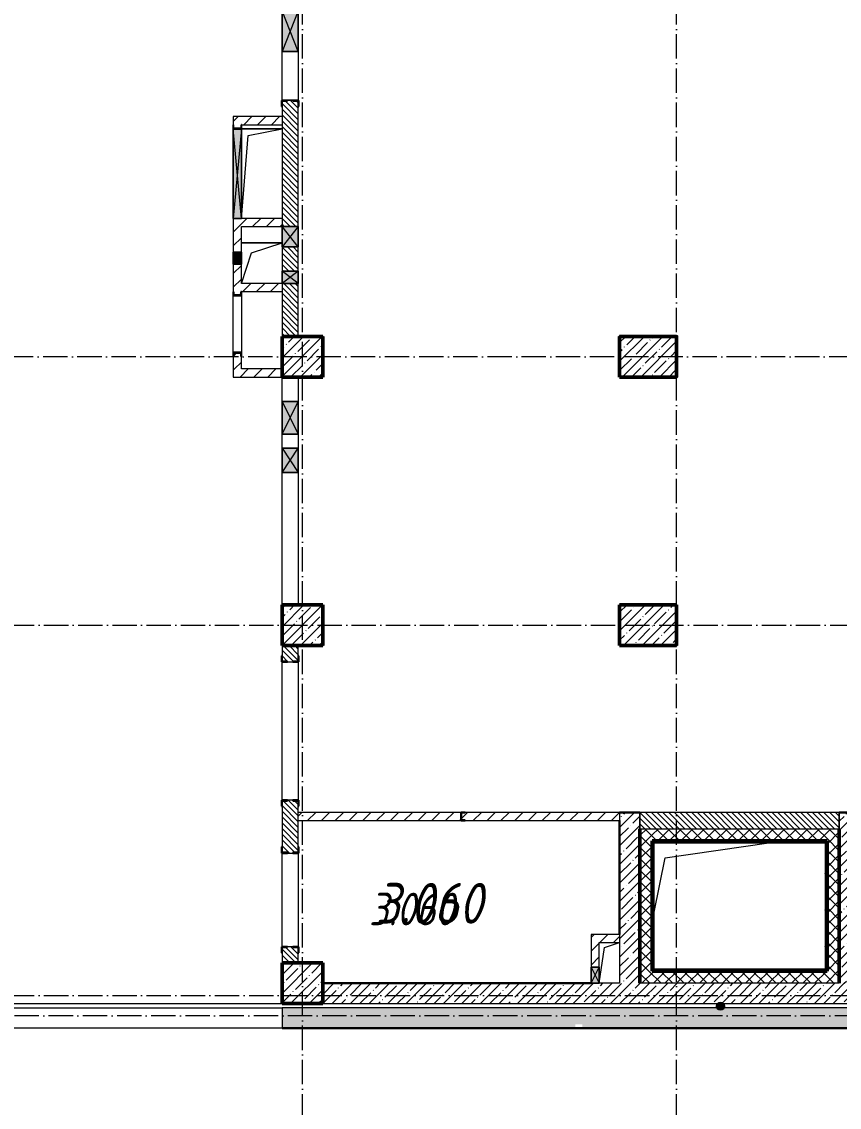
# Model space of a CAD drawing. Header units: millimetres. Extents: x -213536 to 1564669, y -45299 to 942238.
# Drawn here: x 556121 to 566171, y 294539 to 307879 of the extents above; entities that cross this region are included whole.
import ezdxf

# ---------------------------------------------------------------- set-up
doc = ezdxf.new("R2010")
doc.units = ezdxf.units.MM
doc.linetypes.add('50_200_ШТРИХ_1Т_ш5_п1_п1_', pattern=[700, 500, -100, 0, -100])
for name, color, linetype, lineweight in [('3) ЖБ 4м', 3, 'Continuous', 30), ('A-DETL-GENF-OTLN', 7, 'Continuous', 9), ('A-FLOR-____-OTLN', 7, 'Continuous', 9), ('A-GENM-____-MCUT', 7, 'Continuous', 25), ('A-GENM-____-OTLN', 7, 'Continuous', 9), ('A-GENM-____-OTLN-1', 7, 'Continuous', 25), ('A-GLAZ-____-OTLN', 7, 'Continuous', 9), ('A-WALL-____-MCUT-1', 7, 'Continuous', 9), ('A-WALL-____-MCUT-2', 7, 'Continuous', 50), ('A-WALL-____-MCUT-3', 7, 'Continuous', 9), ('A-WALL-____-OTLN', 7, 'Continuous', 9), ('A-WALL-____-PATT-1', 7, 'Continuous', 9), ('A-WALL-FNSH-MCUT-1', 7, 'Continuous', 9), ('G-____-____-TEXT', 7, 'Continuous', 9), ('I-WALL-____-OTLN', 7, 'Continuous', 9), ('S-COLS-____-MCUT', 7, 'Continuous', 50), ('S-COLS-____-OTLN', 7, 'Continuous', 9), ('S-GRID-____-OTLN-1', 7, '50_200_ШТРИХ_1Т_ш5_п1_п1_', 9), ('Марки помещений', 7, 'Continuous', 9)]:
    doc.layers.add(name, color=color, linetype=linetype, lineweight=lineweight)
doc.layers.add('A-WALL-____-PATT-2', color=7, linetype='Continuous', lineweight=9, true_color=0x787878)
doc.styles.add('ISOCPEUR_I_2', font='isocpeui.ttf', dxfattribs={"width": 0.85, "height": 2.3})
pattern_1 = [(135, (549721.475, 286281.11), (-35.35534, -35.35534), [])]
pattern_2 = [(45, (549721.47, 286281.11), (-114.04925, 114.04925), []), (45, (549835.52, 286281.11), (-114.04925, 114.04925), [201.612, -40.322, 3.353, -36.97])]
pattern_3 = [(0, (549721.475, 286281.11), (81.28, 20.32), [3.353, -57.607, 3.353, -57.607, -325.12]), (0, (549721.475, 286281.11), (81.28, 20.32), [-121.92, 3.353, -118.567, 3.353, -57.607, -142.24]), (0, (549721.475, 286281.11), (81.28, 20.32), [-304.8, 3.353, -37.287, 3.353, -98.247]), (120, (549751.955, 286291.27), (-58.237636, 60.230545), [3.353, -57.607, 3.353, -57.607, -325.12]), (120, (549751.955, 286291.27), (-58.237636, 60.230545), [-121.92, 3.353, -118.567, 3.353, -57.607, -142.24]), (120, (549751.955, 286291.27), (-58.237636, 60.230545), [-304.8, 3.353, -37.287, 3.353, -98.247]), (240, (549762.115, 286331.91), (-23.042364, -80.550545), [3.353, -57.607, 3.353, -57.607, -325.12]), (240, (549762.115, 286331.91), (-23.042364, -80.550545), [-121.92, 3.353, -118.567, 3.353, -57.607, -142.24]), (240, (549762.115, 286331.91), (-23.042364, -80.550545), [-304.8, 3.353, -37.287, 3.353, -98.247])]
pattern_4 = [(45, (549721.47, 286281.11), (-70.7107, 70.7107), []), (135, (549721.47, 286281.11), (-70.7107, -70.7107), [])]
pattern_5 = [(45, (549721.47, 286281.11), (-84.8528, 84.8528), [])]

# ---------------------------------------------------------------- blocks, each defined once
blk = doc.blocks.new('BSC_Колонна _Прямоугольная - 500х500-V122-АР1_План отверстий 3 этажа в осях 1-64_А-ГГ')
at = {"layer": 'S-COLS-____-OTLN'}
h = blk.add_hatch(dxfattribs=at)
h.set_pattern_fill('FP_145', color=256, style=0, pattern_type=2)
h.set_pattern_definition([(45, (-9850, -9781.04), (-114.0493, 114.0493), []), (45, (-9735.95, -9781.04), (-114.0493, 114.0493), [201.613, -40.323, 3.353, -36.97])])
h.paths.add_polyline_path([(-250, -250), (250, -250), (250, 250), (-250, 250)], flags=0)
at = {"layer": 'S-COLS-____-MCUT'}
for p, q in [((250, 250), (-250, 250)), ((-250, 250), (-250, -250)), ((250, -250), (250, 250)), ((-250, -250), (250, -250))]:
    blk.add_line(p, q, dxfattribs=at)
blk = doc.blocks.new('BSC_Колонна _Прямоугольная - 500х500-V124-АР1_План отверстий 3 этажа в осях 1-64_А-ГГ')
at = {"layer": 'S-COLS-____-OTLN'}
h = blk.add_hatch(dxfattribs=at)
h.set_pattern_fill('FP_147', color=256, style=0, pattern_type=2)
h.set_pattern_definition([(45, (-9850, -17481.04), (-114.0493, 114.0493), []), (45, (-9735.95, -17481.04), (-114.0493, 114.0493), [201.613, -40.323, 3.353, -36.97])])
h.paths.add_polyline_path([(-250, -250), (250, -250), (250, 250), (-250, 250)], flags=0)
at = {"layer": 'S-COLS-____-MCUT'}
for p, q in [((250, 250), (-250, 250)), ((-250, 250), (-250, -250)), ((250, -250), (250, 250)), ((-250, -250), (250, -250))]:
    blk.add_line(p, q, dxfattribs=at)
blk = doc.blocks.new('BSC_Колонна _Прямоугольная - 500х700-V129-АР1_План отверстий 3 этажа в осях 1-64_А-ГГ')
at = {"layer": 'S-COLS-____-OTLN'}
h = blk.add_hatch(dxfattribs=at)
h.set_pattern_fill('FP_152', color=256, style=0, pattern_type=2)
h.set_pattern_definition([(315, (-17481.04, 14100), (114.0493, 114.0493), []), (315, (-17481.04, 13985.95), (114.0493, 114.0493), [201.612, -40.322, 3.353, -36.97])])
h.paths.add_polyline_path([(-250, 350), (-250, -350), (250, -350), (250, 350)], flags=0)
at = {"layer": 'S-COLS-____-MCUT'}
for p, q in [((250, 350), (-250, 350)), ((-250, 350), (-250, -350)), ((250, -350), (250, 350)), ((-250, -350), (250, -350))]:
    blk.add_line(p, q, dxfattribs=at)
blk = doc.blocks.new('BSC_Колонна _Прямоугольная - 500х700-V153-АР1_План отверстий 3 этажа в осях 1-64_А-ГГ')
at = {"layer": 'S-COLS-____-OTLN'}
h = blk.add_hatch(dxfattribs=at)
h.set_pattern_fill('FP_176', color=256, style=0, pattern_type=2)
h.set_pattern_definition([(315, (-14181.04, 14100), (114.0493, 114.0493), []), (315, (-14181.04, 13985.95), (114.0493, 114.0493), [201.612, -40.322, 3.353, -36.97])])
h.paths.add_polyline_path([(-250, 350), (-250, -350), (250, -350), (250, 350)], flags=0)
at = {"layer": 'S-COLS-____-MCUT'}
for p, q in [((250, 350), (-250, 350)), ((-250, 350), (-250, -350)), ((250, -350), (250, 350)), ((-250, -350), (250, -350))]:
    blk.add_line(p, q, dxfattribs=at)
blk = doc.blocks.new('АР_Перемычка - АР_Перемычка-28704962-АР1_План отверстий 3 этажа в осях 1-64_А-ГГ')
at = {"layer": 'A-GENM-____-OTLN'}
blk.add_line((-350, -100), (-342, -100), dxfattribs=at)
blk = doc.blocks.new('154_Фахверк_СКБ_Швеллер - Тип_100_3960-28318856-АР1_План отверстий 3 этажа в осях 1-64_А-ГГ')
at = {"layer": 'A-GENM-____-MCUT'}
for p, q in [((175, 50), (125, 50)), ((125, 50), (125, -50)), ((128, 47), (175, 47)), ((128, -47), (128, 47)), ((175, 47), (175, 50)), ((125, -50), (175, -50)), ((175, -47), (128, -47)), ((175, -50), (175, -47))]:
    blk.add_line(p, q, dxfattribs=at)
blk = doc.blocks.new('154_Стойка_СКБ_Уголок - СМ-2180_200-28268025-АР1_План отверстий 3 этажа в осях 1-64_А-ГГ')
at = {"layer": 'A-GENM-____-MCUT'}
for p, q in [((125, 156), (125, 81)), ((200, 156), (125, 156)), ((131, 81), (131, 150)), ((131, 150), (200, 150)), ((200, 150), (200, 156)), ((125, 81), (131, 81)), ((131, 19), (125, 19)), ((125, 19), (125, -56)), ((131, -50), (131, 19)), ((125, -56), (200, -56)), ((200, -50), (131, -50)), ((200, -56), (200, -50))]:
    blk.add_line(p, q, dxfattribs=at)
blk = doc.blocks.new('Фахверк_СКБ_Уголок - 200_3550_зеркало-28264001-АР1_План отверстий 3 этажа в осях 1-64_А-ГГ')
at = {"layer": 'A-GENM-____-MCUT'}
for p, q in [((200, 156), (125, 156)), ((125, 156), (125, 81)), ((131, 81), (131, 150)), ((131, 150), (200, 150)), ((200, 150), (200, 156)), ((125, 81), (131, 81)), ((131, 19), (125, 19)), ((125, 19), (125, -56)), ((131, -50), (131, 19)), ((125, -56), (200, -56)), ((200, -50), (131, -50)), ((200, -56), (200, -50))]:
    blk.add_line(p, q, dxfattribs=at)
blk = doc.blocks.new('154_Стойка_СКБ_Уголок - СМ-2480_200-28346303-АР1_План отверстий 3 этажа в осях 1-64_А-ГГ')
at = {"layer": 'A-GENM-____-MCUT'}
for p, q in [((125, 156), (125, 81)), ((200, 156), (125, 156)), ((131, 81), (131, 150)), ((131, 150), (200, 150)), ((200, 150), (200, 156)), ((125, 81), (131, 81)), ((131, 19), (125, 19)), ((125, 19), (125, -56)), ((131, -50), (131, 19)), ((125, -56), (200, -56)), ((200, -50), (131, -50)), ((200, -56), (200, -50))]:
    blk.add_line(p, q, dxfattribs=at)
blk = doc.blocks.new('Стойка_Влож_Полоса боковая - Полоса-28213942-АР1_План отверстий 3 этажа в осях 1-64_А-ГГ')
at = {"layer": 'A-GENM-____-OTLN'}
for p, q in [((-5, 60), (0, 60)), ((-5, -60), (-5, 60)), ((0, 31), (0, -31)), ((0, -60), (-5, -60))]:
    blk.add_line(p, q, dxfattribs=at)
blk = doc.blocks.new('AR_Отверстие прямоугольное _в плите_ - AR_Отверстие прямоугольное _в плите_-30552514-АР1_План отверстий 3 этажа в осях 1-64_А-ГГ')
at = {"layer": 'A-GENM-____-OTLN'}
for p, q in [((-917, 617), (357, 800)), ((-1050, -50), (-917, 617))]:
    blk.add_line(p, q, dxfattribs=at)
blk = doc.blocks.new('AR_Отверстие прямоугольное _в плите_ - AR_Отверстие прямоугольное _в плите_-V198-АР1_План отверстий 3 этажа в осях 1-64_А-ГГ')
at = {"layer": 'A-GENM-____-OTLN'}
for p, q in [((-125, -250), (-63, 188)), ((-63, 188), (125, 250))]:
    blk.add_line(p, q, dxfattribs=at)
blk = doc.blocks.new('AR_Отверстие прямоугольное _в плите_ - AR_Отверстие прямоугольное _в плите_-V199-АР1_План отверстий 3 этажа в осях 1-64_А-ГГ')
at = {"layer": 'A-GENM-____-OTLN'}
for p, q in [((250, 250), (-250, 250)), ((-125, 125), (250, 250)), ((-250, -250), (-125, 125))]:
    blk.add_line(p, q, dxfattribs=at)
blk = doc.blocks.new('AR_Отверстие прямоугольное _в плите_ - AR_Отверстие прямоугольное _в плите_-30552711-АР1_План отверстий 3 этажа в осях 1-64_А-ГГ')
at = {"layer": 'A-GENM-____-OTLN'}
for p, q in [((250, 550), (-250, 550)), ((-167, 467), (250, 550)), ((-250, -550), (-167, 467))]:
    blk.add_line(p, q, dxfattribs=at)
blk = doc.blocks.new('154_Стойка_СКБ_Швеллер - СМ-2180_100-28318692-АР1_План отверстий 3 этажа в осях 1-64_А-ГГ')
at = {"layer": 'A-GENM-____-MCUT'}
for p, q in [((171, 50), (125, 50)), ((125, 50), (125, -50)), ((129.5, 42.4), (171, 42.4)), ((129.5, -42.4), (129.5, 42.4)), ((171, 42.4), (171, 50)), ((125, -50), (171, -50)), ((171, -42.4), (129.5, -42.4)), ((171, -50), (171, -42.4))]:
    blk.add_line(p, q, dxfattribs=at)
blk = doc.blocks.new('AR_Отверстие прямоугольное _в стене__БезПР - AR_Отверстие прямоугольное _в стене__БезПР-36427964-АР1_План отверстий 3 этажа в осях 1-64_А-ГГ')
at = {"layer": 'A-GLAZ-____-OTLN'}
blk.add_hatch(color=256, dxfattribs=at).paths.add_polyline_path([(-150, -100), (150, -100), (150, 100), (-150, 100)], flags=0)
at = {"layer": 'A-DETL-GENF-OTLN'}
for p, q in [((-150, -100), (-150, 100)), ((-150, 100), (150, 100)), ((150, 100), (-150, -100)), ((-150, 100), (150, -100)), ((150, 100), (-150, 100)), ((-150, 100), (-150, -100)), ((150, 100), (150, -100)), ((150, -100), (150, 100)), ((150, -100), (-150, -100)), ((-150, -100), (150, -100))]:
    blk.add_line(p, q, dxfattribs=at)
at = {"layer": 'A-GLAZ-____-OTLN'}
blk.add_line((150, 100), (-150, 100), dxfattribs=at)
blk = doc.blocks.new('AR_Отверстие прямоугольное _в стене_ - AR_Отверстие прямоугольное _в стене__ОВ-36943067-АР1_План отверстий 3 этажа в осях 1-64_А-ГГ')
at = {"layer": 'A-GLAZ-____-OTLN'}
blk.add_hatch(color=256, dxfattribs=at).paths.add_polyline_path([(-550, -50), (550, -50), (550, 50), (-550, 50), (-550, -47)], flags=0)
at = {"layer": 'A-DETL-GENF-OTLN'}
for p, q in [((-550, 50), (550, 50)), ((550, 50), (-550, -50)), ((-550, 50), (550, -50)), ((550, 50), (-550, 50)), ((550, 50), (550, -50)), ((550, -50), (550, 50)), ((550, -50), (-550, -50)), ((-550, -50), (550, -50))]:
    blk.add_line(p, q, dxfattribs=at)
blk = doc.blocks.new('AR_Отверстие прямоугольное _в стене__БезПР - AR_Отверстие прямоугольное _в стене__БезПР-36992797-АР1_План отверстий 3 этажа в осях 1-64_А-ГГ')
at = {"layer": 'A-GLAZ-____-OTLN'}
blk.add_hatch(color=256, dxfattribs=at).paths.add_polyline_path([(-200, -100), (200, -100), (200, 100), (-200, 100)], flags=0)
at = {"layer": 'A-DETL-GENF-OTLN'}
for p, q in [((-200, -100), (-200, 100)), ((-200, 100), (200, 100)), ((200, 100), (-200, -100)), ((-200, 100), (200, -100)), ((200, 100), (-200, 100)), ((-200, 100), (-200, -100)), ((200, 100), (200, -100)), ((200, -100), (200, 100)), ((200, -100), (-200, -100)), ((-200, -100), (200, -100))]:
    blk.add_line(p, q, dxfattribs=at)
at = {"layer": 'A-GLAZ-____-OTLN'}
blk.add_line((200, 100), (-200, 100), dxfattribs=at)
blk = doc.blocks.new('AR_Отверстие прямоугольное _в стене__БезПР - AR_Отверстие прямоугольное _в стене__БезПР-36427847-АР1_План отверстий 3 этажа в осях 1-64_А-ГГ')
at = {"layer": 'A-GLAZ-____-OTLN'}
blk.add_hatch(color=256, dxfattribs=at).paths.add_polyline_path([(250, 100), (-250, 100), (-250, -100), (250, -100)], flags=0)
at = {"layer": 'A-DETL-GENF-OTLN'}
for p, q in [((-250, -100), (-250, 100)), ((-250, 100), (250, 100)), ((250, 100), (-250, -100)), ((-250, 100), (250, -100)), ((250, 100), (-250, 100)), ((-250, 100), (-250, -100)), ((250, 100), (250, -100)), ((250, -100), (250, 100)), ((250, -100), (-250, -100)), ((-250, -100), (250, -100))]:
    blk.add_line(p, q, dxfattribs=at)
at = {"layer": 'A-GLAZ-____-OTLN'}
blk.add_line((250, 100), (-250, 100), dxfattribs=at)
blk = doc.blocks.new('AR_Отверстие прямоугольное _в стене__БезПР - AR_Отверстие прямоугольное _в стене__БезПР-36899627-АР1_План отверстий 3 этажа в осях 1-64_А-ГГ')
at = {"layer": 'A-GLAZ-____-OTLN'}
blk.add_hatch(color=256, dxfattribs=at).paths.add_polyline_path([(-100, -50), (100, -50), (100, 50), (-100, 50)], flags=0)
at = {"layer": 'A-DETL-GENF-OTLN'}
for p, q in [((-100, -50), (-100, 50)), ((-100, 50), (100, 50)), ((100, 50), (-100, -50)), ((-100, 50), (100, -50)), ((100, 50), (-100, 50)), ((-100, 50), (-100, -50)), ((100, 50), (100, -50)), ((100, -50), (100, 50)), ((100, -50), (-100, -50)), ((-100, -50), (100, -50))]:
    blk.add_line(p, q, dxfattribs=at)
at = {"layer": 'A-GLAZ-____-OTLN'}
blk.add_line((100, 50), (-100, 50), dxfattribs=at)
blk = doc.blocks.new('AR_Отверстие прямоугольное _в стене__БезПР - AR_Отверстие прямоугольное _в стене__БезПР-36427593-АР1_План отверстий 3 этажа в осях 1-64_А-ГГ')
at = {"layer": 'A-GLAZ-____-OTLN'}
blk.add_hatch(color=256, dxfattribs=at).paths.add_polyline_path([(75, 100), (-75, 100), (-75, -100), (75, -100)], flags=0)
at = {"layer": 'A-DETL-GENF-OTLN'}
for p, q in [((-75, -100), (-75, 100)), ((-75, 100), (75, 100)), ((75, 100), (-75, -100)), ((-75, 100), (75, -100)), ((75, 100), (-75, 100)), ((-75, 100), (-75, -100)), ((75, 100), (75, -100)), ((75, -100), (75, 100)), ((75, -100), (-75, -100)), ((-75, -100), (75, -100))]:
    blk.add_line(p, q, dxfattribs=at)
blk = doc.blocks.new('AR_Отверстие прямоугольное _в стене__БезПР - AR_Отверстие прямоугольное _в стене__БезПР-36428168-АР1_План отверстий 3 этажа в осях 1-64_А-ГГ')
at = {"layer": 'A-GLAZ-____-OTLN'}
blk.add_hatch(color=256, dxfattribs=at).paths.add_polyline_path([(75, -50), (75, 50), (-75, 50), (-75, -50)], flags=0)
at = {"layer": 'A-DETL-GENF-OTLN'}
for p, q in [((-75, -50), (-75, 50)), ((-75, 50), (75, 50)), ((75, 50), (-75, -50)), ((-75, 50), (75, -50)), ((75, 50), (-75, 50)), ((-75, 50), (-75, -50)), ((75, 50), (75, -50)), ((75, -50), (75, 50)), ((75, -50), (-75, -50)), ((-75, -50), (75, -50))]:
    blk.add_line(p, q, dxfattribs=at)
blk = doc.blocks.new('AR_Отверстие прямоугольное _в стене__БезПР - AR_Отверстие прямоугольное _в стене__БезПР-36899716-АР1_План отверстий 3 этажа в осях 1-64_А-ГГ')
at = {"layer": 'A-GLAZ-____-OTLN'}
blk.add_hatch(color=256, dxfattribs=at).paths.add_polyline_path([(125, 100), (-125, 100), (-125, -100), (125, -100)], flags=0)
at = {"layer": 'A-DETL-GENF-OTLN'}
for p, q in [((-125, -100), (-125, 100)), ((-125, 100), (125, 100)), ((125, 100), (-125, -100)), ((-125, 100), (125, -100)), ((125, 100), (-125, 100)), ((-125, 100), (-125, -100)), ((125, 100), (125, -100)), ((125, -100), (125, 100)), ((125, -100), (-125, -100)), ((-125, -100), (125, -100))]:
    blk.add_line(p, q, dxfattribs=at)
blk = doc.blocks.new('154_Фахверк_СКБ_Швеллер - Тип_100_3960_зеркало-36793856-АР1_План отверстий 3 этажа в осях 1-64_А-ГГ')
at = {"layer": 'A-GENM-____-MCUT'}
for p, q in [((175, 50), (125, 50)), ((125, 50), (125, -50)), ((128, 47), (175, 47)), ((128, -47), (128, 47)), ((175, 47), (175, 50)), ((125, -50), (175, -50)), ((175, -47), (128, -47)), ((175, -50), (175, -47))]:
    blk.add_line(p, q, dxfattribs=at)

msp = doc.modelspace()

# ---------------------------------------------------------------- hatches: boundary and pattern name
at = {"layer": 'A-WALL-____-PATT-1'}
h = msp.add_hatch(dxfattribs=at)
h.set_pattern_fill('FP_6', color=256, style=0, pattern_type=2)
h.set_pattern_definition(pattern_1)
h.paths.add_polyline_path([(559521.5, 304012.2), (559521.5, 304662.2), (559321.5, 304662.2), (559321.5, 304012.2)], flags=0)
h.paths.add_polyline_path([(559466.3, 304812.2), (559521.5, 304812.2), (559521.5, 305112.2), (559321.5, 305112.2), (559321.5, 304812.2)], flags=0)
h.paths.add_polyline_path([(559521.5, 305362.2), (559521.5, 306906.2), (559452.5, 306906.2), (559452.5, 306912.2), (559390.5, 306912.2), (559390.5, 306906.2), (559321.5, 306906.2), (559321.5, 305362.2), (559428.4, 305362.2)], flags=0)
h.paths.add_polyline_path([(559390.5, 308612.2), (559452.5, 308612.2), (559452.5, 308618.2), (559521.5, 308618.2), (559521.5, 308812.2), (559321.5, 308812.2), (559321.5, 308618.2), (559390.5, 308618.2)], flags=0)
h = msp.add_hatch(dxfattribs=at)
h.set_pattern_fill('FP_4', color=256, style=0, pattern_type=2)
h.set_pattern_definition(pattern_5)
h.paths.add_polyline_path([(558821.5, 303612.2), (558821.5, 303766.2), (558813.9, 303766.2), (558813.9, 303807.7), (558729.1, 303807.7), (558729.1, 303766.2), (558721.5, 303766.2), (558721.5, 303612.2), (558813.9, 303612.2)], flags=0)
h.paths.add_polyline_path([(558729.1, 304516.7), (558813.9, 304516.7), (558813.9, 304558.2), (558821.5, 304558.2), (558821.5, 304897.2), (558721.5, 304897.2), (558721.5, 304558.2), (558729.1, 304558.2), (558729.1, 304523.6)], flags=0)
h.paths.add_polyline_path([(558777.8, 305047.2), (558821.5, 305047.2), (558821.5, 305462.2), (558721.5, 305462.2), (558721.5, 305047.2)], flags=0)
h.paths.add_polyline_path([(558733.2, 306565.2), (558818.5, 306565.2), (558818.5, 306612.2), (558821.5, 306612.2), (558821.5, 306712.2), (558721.5, 306712.2), (558721.5, 306612.2), (558724.5, 306612.2), (558724.5, 306565.2)], flags=0)
h = msp.add_hatch(dxfattribs=at)
h.set_pattern_fill('FP_4', color=256, style=0, pattern_type=2)
h.set_pattern_definition(pattern_5)
h.paths.add_polyline_path([(558821.5, 306612.2), (559321.5, 306612.2), (559321.5, 306712.2), (558821.5, 306712.2)], flags=0)
h = msp.add_hatch(dxfattribs=at)
h.set_pattern_fill('FP_4', color=256, style=0, pattern_type=2)
h.set_pattern_definition(pattern_5)
h.paths.add_polyline_path([(558821.5, 305362.2), (559321.5, 305362.2), (559321.5, 305462.2), (558821.5, 305462.2)], flags=0)
h = msp.add_hatch(dxfattribs=at)
h.set_pattern_fill('FP_4', color=256, style=0, pattern_type=2)
h.set_pattern_definition(pattern_5)
h.paths.add_polyline_path([(559321.5, 304562.2), (559321.5, 304662.2), (558821.5, 304662.2), (558821.5, 304562.2)], flags=0)
h = msp.add_hatch(dxfattribs=at)
h.set_pattern_fill('FP_4', color=256, style=0, pattern_type=2)
h.set_pattern_definition(pattern_5)
h.paths.add_polyline_path([(559321.5, 303512.2), (559321.5, 303612.2), (558721.5, 303612.2), (558721.5, 303512.2)], flags=0)
h = msp.add_hatch(dxfattribs=at)
h.set_pattern_fill('FP_6', color=256, style=0, pattern_type=2)
h.set_pattern_definition(pattern_1)
h.paths.add_polyline_path([(559390.5, 296312.2), (559521.5, 296312.2), (559521.5, 296506.2), (559452.5, 296506.2), (559452.5, 296512.2), (559390.5, 296512.2), (559390.5, 296506.2), (559321.5, 296506.2), (559321.5, 296312.2)], flags=0)
h.paths.add_polyline_path([(559452.5, 297662.2), (559452.5, 297668.2), (559521.5, 297668.2), (559521.5, 298306.2), (559452.5, 298306.2), (559452.5, 298312.2), (559390.5, 298312.2), (559390.5, 298306.2), (559321.5, 298306.2), (559321.5, 297668.2), (559390.5, 297668.2), (559390.5, 297662.2)], flags=0)
h.paths.add_polyline_path([(559390.5, 300012.2), (559452.5, 300012.2), (559452.5, 300018.2), (559521.5, 300018.2), (559521.5, 300212.2), (559321.5, 300212.2), (559321.5, 300018.2), (559390.5, 300018.2)], flags=0)
h = msp.add_hatch(dxfattribs=at)
h.set_pattern_fill('FP_4', color=256, style=0, pattern_type=2)
h.set_pattern_definition(pattern_5)
h.paths.add_polyline_path([(563471.5, 298062.2), (563471.5, 298162.2), (561571.5, 298162.2), (561571.5, 298159.2), (561524.5, 298159.2), (561524.5, 298065.2), (561571.5, 298065.2), (561571.5, 298062.2)], flags=0)
h.paths.add_polyline_path([(559521.5, 298062.2), (561521.5, 298062.2), (561521.5, 298162.2), (559521.5, 298162.2)], flags=0)
h = msp.add_hatch(dxfattribs=at)
h.set_pattern_fill('FP_38', color=256, style=0, pattern_type=2)
h.set_pattern_definition(pattern_2)
h.paths.add_polyline_path([(563721.5, 296062.2), (563721.5, 298162.2), (563471.5, 298162.2), (563471.5, 296062.2)], flags=0)
h = msp.add_hatch(dxfattribs=at)
h.set_pattern_fill('FP_6', color=256, style=0, pattern_type=2)
h.set_pattern_definition(pattern_1)
h.paths.add_polyline_path([(566171.5, 297962.2), (566171.5, 298162.2), (563721.5, 298162.2), (563721.5, 297962.2), (563847.5, 297962.2)], flags=0)
h = msp.add_hatch(dxfattribs=at)
h.set_pattern_fill('FP_38', color=256, style=0, pattern_type=2)
h.set_pattern_definition(pattern_2)
h.paths.add_polyline_path([(566421.5, 296062.2), (566421.5, 298162.2), (566171.5, 298162.2), (566171.5, 296062.2)], flags=0)
h = msp.add_hatch(dxfattribs=at)
h.set_pattern_fill('FP_1', color=256, style=0, pattern_type=2)
h.set_pattern_definition(pattern_4)
h.paths.add_polyline_path([(563721.5, 296212.2), (563871.5, 296212.2), (563871.5, 297962.2), (563721.5, 297962.2), (563721.5, 296237.2)], flags=0)
h = msp.add_hatch(dxfattribs=at)
h.set_pattern_fill('FP_1', color=256, style=0, pattern_type=2)
h.set_pattern_definition(pattern_4)
h.paths.add_polyline_path([(563871.5, 297812.2), (566021.5, 297812.2), (566021.5, 297962.2), (563871.5, 297962.2)], flags=0)
h = msp.add_hatch(dxfattribs=at)
h.set_pattern_fill('FP_1', color=256, style=0, pattern_type=2)
h.set_pattern_definition(pattern_4)
h.paths.add_polyline_path([(566021.5, 296062.2), (566171.5, 296062.2), (566171.5, 297962.2), (566021.5, 297962.2), (566021.5, 296212.2)], flags=0)
h = msp.add_hatch(dxfattribs=at)
h.set_pattern_fill('FP_4', color=256, style=0, pattern_type=2)
h.set_pattern_definition(pattern_5)
h.paths.add_polyline_path([(563221.5, 296262.2), (563221.5, 296662.2), (563121.5, 296662.2), (563121.5, 296262.2), (563161.5, 296262.2)], flags=0)
h = msp.add_hatch(dxfattribs=at)
h.set_pattern_fill('FP_4', color=256, style=0, pattern_type=2)
h.set_pattern_definition(pattern_5)
h.paths.add_polyline_path([(563471.5, 296562.2), (563471.5, 296662.2), (563221.5, 296662.2), (563221.5, 296562.2)], flags=0)
h = msp.add_hatch(dxfattribs=at)
h.set_pattern_fill('FP_1', color=256, style=0, pattern_type=2)
h.set_pattern_definition(pattern_4)
h.paths.add_polyline_path([(565996.5, 296062.2), (566021.5, 296062.2), (566021.5, 296212.2), (563721.5, 296212.2), (563721.5, 296062.2), (565615, 296062.2)], flags=0)
h = msp.add_hatch(dxfattribs=at)
h.set_pattern_fill('FP_38', color=256, style=0, pattern_type=2)
h.set_pattern_definition(pattern_2)
h.paths.add_polyline_path([(572571.5, 295812.2), (572571.5, 296062.2), (568471.5, 296062.2), (568471.5, 295812.2), (570917.4, 295812.2)], flags=0)
h.paths.add_polyline_path([(567321.5, 295812.2), (567321.5, 296062.2), (559821.5, 296062.2), (559821.5, 295812.2), (566498.7, 295812.2)], flags=0)
h = msp.add_hatch(dxfattribs=at)
h.set_pattern_fill('FP_38', color=256, style=0, pattern_type=2)
h.set_pattern_definition(pattern_2)
h.paths.add_polyline_path([(572684.8, 295512.2), (573271.5, 295512.2), (573271.5, 295762.2), (568471.5, 295762.2), (568471.5, 295512.2), (570917.4, 295512.2)], flags=0)
h.paths.add_polyline_path([(567321.5, 295512.2), (567321.5, 295762.2), (559321.5, 295762.2), (559321.5, 295512.2), (562926.8, 295512.2), (562926.8, 295557.9), (563013.5, 295557.9), (563013.5, 295512.2), (565615, 295512.2)], flags=0)
h.paths.add_polyline_path([(555321.5, 295512.2), (555321.5, 295762.2), (547771.5, 295762.2), (547771.5, 295512.2), (555010.2, 295512.2)], flags=0)
at = {"layer": 'A-WALL-____-PATT-2'}
h = msp.add_hatch(dxfattribs=at)
h.set_pattern_fill('FP_181', color=256, style=0, pattern_type=2)
h.set_pattern_definition(pattern_3)
h.paths.add_polyline_path([(563871.5, 296237.2), (563896.5, 296237.2), (563896.5, 297812.2), (563871.5, 297812.2), (563871.5, 297335.5)], flags=0)
h = msp.add_hatch(dxfattribs=at)
h.set_pattern_fill('FP_181', color=256, style=0, pattern_type=2)
h.set_pattern_definition(pattern_3)
h.paths.add_polyline_path([(565996.5, 297787.2), (565996.5, 297812.2), (563896.5, 297812.2), (563896.5, 297787.2)], flags=0)
h = msp.add_hatch(dxfattribs=at)
h.set_pattern_fill('FP_181', color=256, style=0, pattern_type=2)
h.set_pattern_definition(pattern_3)
h.paths.add_polyline_path([(565996.5, 296212.2), (566021.5, 296212.2), (566021.5, 297812.2), (565996.5, 297812.2), (565996.5, 296237.2)], flags=0)
h = msp.add_hatch(dxfattribs=at)
h.set_pattern_fill('FP_181', color=256, style=0, pattern_type=2)
h.set_pattern_definition(pattern_3)
h.paths.add_polyline_path([(565996.5, 296212.2), (565996.5, 296237.2), (563871.5, 296237.2), (563871.5, 296212.2), (565615, 296212.2)], flags=0)
at = {"layer": 'G-____-____-TEXT'}
h = msp.add_hatch(color=256, dxfattribs=at)
edge = h.paths.add_edge_path(flags=0)
edge.add_arc((564710.4, 295780.3), 50, 0, 360)
at = {"layer": 'S-COLS-____-OTLN'}
h = msp.add_hatch(dxfattribs=at)
h.set_pattern_fill('FP_38', color=256, style=0, pattern_type=2)
h.set_pattern_definition(pattern_2)
h.paths.add_polyline_path([(559321.5, 300212.2), (559821.5, 300212.2), (559821.5, 300712.2), (559321.5, 300712.2)], flags=0)

# ---------------------------------------------------------------- linework, layer by layer
at = {"layer": '3) ЖБ 4м'}
for points in [[(559571.5, 304012.2), (559821.5, 304012.2), (559821.5, 303512.2), (559521.5, 303512.2)], [(559321.5, 300212.2), (559321.5, 300712.2)], [(559571.5, 300712.2), (559821.5, 300712.2), (559821.5, 300212.2), (559521.5, 300212.2)], [(563471.5, 298162.2), (563721.5, 298162.2)], [(566421.5, 298162.2), (566171.5, 298162.2)], [(563471.5, 296662.2), (563471.5, 298062.2)], [(559321.5, 295812.2), (559321.5, 296312.2)], [(559521.5, 296312.2), (559821.5, 296312.2), (559821.5, 296062.2), (563121.5, 296062.2)], [(559321.5, 295512.2), (575521.5, 295512.2), (575521.5, 295262.2), (576021.5, 295262.2), (576021.5, 295512.2)]]:
    msp.add_lwpolyline(points, dxfattribs=at)
for points in [[(563471.5, 303512.2), (564179.3, 303512.2), (564179.3, 304016.5), (563471.5, 304016.5)], [(563471.5, 300212.2), (564171.5, 300212.2), (564171.5, 300712.2), (563471.5, 300712.2)]]:
    msp.add_lwpolyline(points, close=True, dxfattribs=at)
at = {"layer": 'A-FLOR-____-OTLN'}
for p, q in [((558821.5, 306562.2), (559321.5, 306562.2)), ((558821.5, 305162.2), (559321.5, 305162.2)), ((555321.5, 295812.2), (559321.5, 295812.2))]:
    msp.add_line(p, q, dxfattribs=at)
at = {"layer": 'A-WALL-____-MCUT-1'}
for p, q in [((563471.5, 298162.2), (563471.5, 296062.2)), ((563721.5, 298162.2), (563471.5, 298162.2)), ((563721.5, 296062.2), (563721.5, 298162.2)), ((566171.5, 298162.2), (566171.5, 296062.2)), ((566421.5, 298162.2), (566171.5, 298162.2)), ((563121.5, 296062.2), (559821.5, 296062.2)), ((563471.5, 296062.2), (563221.5, 296062.2)), ((566171.5, 296062.2), (563721.5, 296062.2)), ((567321.5, 295762.2), (559321.5, 295762.2)), ((559321.5, 295762.2), (559321.5, 295512.2)), ((559821.5, 295812.2), (567321.5, 295812.2)), ((559321.5, 295512.2), (562926.8, 295512.2)), ((563013.5, 295512.2), (567321.5, 295512.2))]:
    msp.add_line(p, q, dxfattribs=at)
at = {"layer": 'A-WALL-____-MCUT-2'}
for p, q in [((563721.5, 297962.2), (563721.5, 296062.2)), ((566171.5, 296062.2), (566171.5, 297962.2)), ((563871.5, 297812.2), (563871.5, 296212.2)), ((566021.5, 297812.2), (563871.5, 297812.2)), ((566021.5, 296212.2), (566021.5, 297812.2)), ((563871.5, 296212.2), (566021.5, 296212.2)), ((566171.5, 296062.2), (566171.5, 296062.2))]:
    msp.add_line(p, q, dxfattribs=at)
at = {"layer": 'A-WALL-____-MCUT-3'}
for p, q in [((559321.5, 306837.2), (559321.5, 305362.2)), ((559521.5, 305362.2), (559521.5, 306837.2)), ((559321.5, 305112.2), (559321.5, 304812.2)), ((559521.5, 304812.2), (559521.5, 305112.2)), ((559321.5, 304662.2), (559321.5, 304012.2)), ((559521.5, 304012.2), (559521.5, 304662.2)), ((559321.5, 300212.2), (559321.5, 300087.2)), ((559521.5, 300212.2), (559321.5, 300212.2)), ((559521.5, 300087.2), (559521.5, 300212.2)), ((559390.5, 300012.2), (559452.5, 300012.2)), ((559321.5, 298237.2), (559321.5, 297737.2)), ((559521.5, 297737.2), (559521.5, 298237.2)), ((566171.5, 298162.2), (563721.5, 298162.2)), ((563721.5, 298162.2), (563721.5, 297962.2)), ((566171.5, 297962.2), (566171.5, 298162.2)), ((563721.5, 297962.2), (566171.5, 297962.2)), ((559390.5, 297662.2), (559452.5, 297662.2)), ((559321.5, 296437.2), (559321.5, 296312.2)), ((559452.5, 296512.2), (559390.5, 296512.2)), ((559521.5, 296312.2), (559521.5, 296437.2))]:
    msp.add_line(p, q, dxfattribs=at)
at = {"layer": 'A-WALL-____-OTLN'}
for p, q in [((555321.5, 295762.2), (559321.5, 295762.2)), ((559321.5, 295512.2), (555321.5, 295512.2))]:
    msp.add_line(p, q, dxfattribs=at)
at = {"layer": 'A-WALL-FNSH-MCUT-1'}
for p, q in [((558721.5, 306712.2), (558721.5, 306612.2)), ((559321.5, 306712.2), (558721.5, 306712.2)), ((558821.5, 306612.2), (559321.5, 306612.2)), ((558721.5, 305462.2), (558721.5, 305047.2)), ((559321.5, 305462.2), (558821.5, 305462.2)), ((558821.5, 305047.2), (558821.5, 305362.2)), ((558821.5, 305362.2), (559321.5, 305362.2)), ((559321.5, 305362.2), (559321.5, 305362.2)), ((558721.5, 304897.2), (558721.5, 304558.2)), ((558821.5, 304662.2), (558821.5, 304897.2)), ((559321.5, 304662.2), (558821.5, 304662.2)), ((558821.5, 304558.2), (558821.5, 304562.2)), ((558821.5, 304562.2), (559321.5, 304562.2)), ((558721.5, 303766.2), (558721.5, 303512.2)), ((558821.5, 303612.2), (558821.5, 303766.2)), ((558721.5, 303512.2), (559321.5, 303512.2)), ((559321.5, 303612.2), (558821.5, 303612.2)), ((561521.5, 298162.2), (559521.5, 298162.2)), ((563471.5, 298162.2), (561571.5, 298162.2)), ((559521.5, 298062.2), (561521.5, 298062.2)), ((561571.5, 298062.2), (563471.5, 298062.2)), ((563896.5, 296237.2), (563896.5, 297787.2)), ((563896.5, 297787.2), (565996.5, 297787.2)), ((565996.5, 297787.2), (565996.5, 296237.2)), ((563121.5, 296662.2), (563121.5, 296262.2)), ((563471.5, 296662.2), (563121.5, 296662.2)), ((563221.5, 296262.2), (563221.5, 296562.2)), ((563221.5, 296562.2), (563471.5, 296562.2)), ((565996.5, 296237.2), (563896.5, 296237.2))]:
    msp.add_line(p, q, dxfattribs=at)
at = {"layer": 'G-____-____-TEXT'}
msp.add_circle((564710.4, 295780.3), 50, dxfattribs=at)
at = {"layer": 'I-WALL-____-OTLN'}
for p, q in [((559321.5, 306912.2), (559321.5, 307512.2)), ((559521.5, 307512.2), (559521.5, 306912.2)), ((558721.5, 303812.2), (558721.5, 304512.2)), ((558821.5, 304512.2), (558821.5, 303812.2)), ((559321.5, 303212.2), (559321.5, 303512.2)), ((559521.5, 303512.2), (559521.5, 303212.2)), ((559321.5, 302637.2), (559321.5, 302812.2)), ((559521.5, 302812.2), (559521.5, 302637.2)), ((559321.5, 300712.2), (559321.5, 302337.2)), ((559521.5, 302337.2), (559521.5, 300712.2)), ((559321.5, 298312.2), (559321.5, 300012.2)), ((559521.5, 300012.2), (559521.5, 298312.2)), ((559321.5, 296512.2), (559321.5, 297662.2)), ((559521.5, 297662.2), (559521.5, 296512.2))]:
    msp.add_line(p, q, dxfattribs=at)
at = {"layer": 'S-COLS-____-MCUT'}
for p, q in [((559821.5, 300712.2), (559321.5, 300712.2)), ((559321.5, 300712.2), (559321.5, 300212.2)), ((559821.5, 300212.2), (559821.5, 300712.2)), ((559321.5, 300212.2), (559821.5, 300212.2))]:
    msp.add_line(p, q, dxfattribs=at)
at = {"layer": 'S-GRID-____-OTLN-1', "color": 251, "ltscale": 0.6, "true_color": 0x636466}
for p, q in [((559571.5, 281798.5), (559571.5, 336162.1)), ((564171.5, 281798.5), (564171.5, 336162.1)), ((576429.2, 303762.2), (545052.7, 303762.2)), ((545052.7, 300462.2), (576429.2, 300462.2)), ((545052.7, 295912.2), (573592.1, 295912.2)), ((653795.9, 295662.2), (545291.6, 295662.2))]:
    msp.add_line(p, q, dxfattribs=at)

# ---------------------------------------------------------------- block references
at = {"layer": 'A-GENM-____-OTLN'}
for name, p, rotation in [('Стойка_Влож_Полоса боковая - Полоса-28213942-АР1_План отверстий 3 этажа в осях 1-64_А-ГГ', (559421.5, 306912.2), 269.9999999999999), ('АР_Перемычка - АР_Перемычка-28704962-АР1_План отверстий 3 этажа в осях 1-64_А-ГГ', (559421.5, 306912.2), 89.99999999999991), ('Стойка_Влож_Полоса боковая - Полоса-28213942-АР1_План отверстий 3 этажа в осях 1-64_А-ГГ', (559421.5, 298312.2), 269.9999999999999)]:
    msp.add_blockref(name, p, dxfattribs=dict(at, rotation=rotation))
for name, p in [('AR_Отверстие прямоугольное _в плите_ - AR_Отверстие прямоугольное _в плите_-30552711-АР1_План отверстий 3 этажа в осях 1-64_А-ГГ', (559071.5, 306012.2)), ('AR_Отверстие прямоугольное _в плите_ - AR_Отверстие прямоугольное _в плите_-V199-АР1_План отверстий 3 этажа в осях 1-64_А-ГГ', (559071.5, 304912.2)), ('AR_Отверстие прямоугольное _в плите_ - AR_Отверстие прямоугольное _в плите_-30552514-АР1_План отверстий 3 этажа в осях 1-64_А-ГГ', (564946.5, 296987.2)), ('AR_Отверстие прямоугольное _в плите_ - AR_Отверстие прямоугольное _в плите_-V198-АР1_План отверстий 3 этажа в осях 1-64_А-ГГ', (563346.5, 296312.2))]:
    msp.add_blockref(name, p, dxfattribs=at)
at = {"layer": 'A-GENM-____-OTLN-1'}
for name, p, rotation in [('154_Стойка_СКБ_Уголок - СМ-2480_200-28346303-АР1_План отверстий 3 этажа в осях 1-64_А-ГГ', (559371.5, 307037.2), 269.9999999999999), ('154_Фахверк_СКБ_Швеллер - Тип_100_3960_зеркало-36793856-АР1_План отверстий 3 этажа в осях 1-64_А-ГГ', (558771.5, 306437.2), 89.99999999999993), ('154_Стойка_СКБ_Швеллер - СМ-2180_100-28318692-АР1_План отверстий 3 этажа в осях 1-64_А-ГГ', (558771.5, 304387.2), 89.99999999999993), ('154_Стойка_СКБ_Швеллер - СМ-2180_100-28318692-АР1_План отверстий 3 этажа в осях 1-64_А-ГГ', (558771.5, 303937.2), 269.9999999999999), ('Фахверк_СКБ_Уголок - 200_3550_зеркало-28264001-АР1_План отверстий 3 этажа в осях 1-64_А-ГГ', (559471.5, 299887.2), 89.99999999999993), ('154_Стойка_СКБ_Уголок - СМ-2480_200-28346303-АР1_План отверстий 3 этажа в осях 1-64_А-ГГ', (559371.5, 298437.2), 269.9999999999999), ('154_Стойка_СКБ_Уголок - СМ-2180_200-28268025-АР1_План отверстий 3 этажа в осях 1-64_А-ГГ', (559471.5, 297537.2), 89.99999999999993), ('Фахверк_СКБ_Уголок - 200_3550_зеркало-28264001-АР1_План отверстий 3 этажа в осях 1-64_А-ГГ', (559371.5, 296637.2), 269.9999999999999)]:
    msp.add_blockref(name, p, dxfattribs=dict(at, rotation=rotation))
msp.add_blockref('154_Фахверк_СКБ_Швеллер - Тип_100_3960-28318856-АР1_План отверстий 3 этажа в осях 1-64_А-ГГ', (561396.5, 298112.2), dxfattribs=at)
at = {"layer": 'A-GLAZ-____-OTLN'}
for name, p, rotation in [('AR_Отверстие прямоугольное _в стене__БезПР - AR_Отверстие прямоугольное _в стене__БезПР-36427847-АР1_План отверстий 3 этажа в осях 1-64_А-ГГ', (559421.5, 307762.2), 269.9999999999999), ('AR_Отверстие прямоугольное _в стене_ - AR_Отверстие прямоугольное _в стене__ОВ-36943067-АР1_План отверстий 3 этажа в осях 1-64_А-ГГ', (558771.5, 306012.2), 269.9999999999999), ('AR_Отверстие прямоугольное _в стене__БезПР - AR_Отверстие прямоугольное _в стене__БезПР-36899716-АР1_План отверстий 3 этажа в осях 1-64_А-ГГ', (559421.5, 305237.2), 269.9999999999999), ('AR_Отверстие прямоугольное _в стене__БезПР - AR_Отверстие прямоугольное _в стене__БезПР-36428168-АР1_План отверстий 3 этажа в осях 1-64_А-ГГ', (558771.5, 304972.2), 269.9999999999999), ('AR_Отверстие прямоугольное _в стене__БезПР - AR_Отверстие прямоугольное _в стене__БезПР-36427593-АР1_План отверстий 3 этажа в осях 1-64_А-ГГ', (559421.5, 304737.2), 269.9999999999999), ('AR_Отверстие прямоугольное _в стене__БезПР - AR_Отверстие прямоугольное _в стене__БезПР-36992797-АР1_План отверстий 3 этажа в осях 1-64_А-ГГ', (559421.5, 303012.2), 89.99999999999997), ('AR_Отверстие прямоугольное _в стене__БезПР - AR_Отверстие прямоугольное _в стене__БезПР-36427964-АР1_План отверстий 3 этажа в осях 1-64_А-ГГ', (559421.5, 302487.2), 89.99999999999997), ('AR_Отверстие прямоугольное _в стене__БезПР - AR_Отверстие прямоугольное _в стене__БезПР-36899627-АР1_План отверстий 3 этажа в осях 1-64_А-ГГ', (563171.5, 296162.2), 90)]:
    msp.add_blockref(name, p, dxfattribs=dict(at, rotation=rotation))
at = {"layer": 'S-COLS-____-OTLN'}
for name, p in [('BSC_Колонна _Прямоугольная - 500х500-V124-АР1_План отверстий 3 этажа в осях 1-64_А-ГГ', (559571.5, 303762.2)), ('BSC_Колонна _Прямоугольная - 500х500-V122-АР1_План отверстий 3 этажа в осях 1-64_А-ГГ', (559571.5, 296062.2))]:
    msp.add_blockref(name, p, dxfattribs=at)
at = {"layer": 'S-COLS-____-OTLN', "rotation": 89.9999999999999}
for name, p in [('BSC_Колонна _Прямоугольная - 500х700-V129-АР1_План отверстий 3 этажа в осях 1-64_А-ГГ', (563821.5, 303762.2)), ('BSC_Колонна _Прямоугольная - 500х700-V153-АР1_План отверстий 3 этажа в осях 1-64_А-ГГ', (563821.5, 300462.2))]:
    msp.add_blockref(name, p, dxfattribs=at)

# ---------------------------------------------------------------- texts
at = {"layer": 'Марки помещений', "insert": (560472.1, 297295.2), "char_height": 500, "width": 785.654, "attachment_point": 1, "style": 'ISOCPEUR_I_2'}
msp.add_mtext('3.060', dxfattribs=at)
at = {"layer": 'Марки помещений', "color": 114, "true_color": 0x139b48, "insert": (560389.7, 297175), "char_height": 400, "width": 785.654, "attachment_point": 1, "style": 'ISOCPEUR_I_2'}
msp.add_mtext('3.060', dxfattribs=at)

doc.saveas('drawing.dxf')
